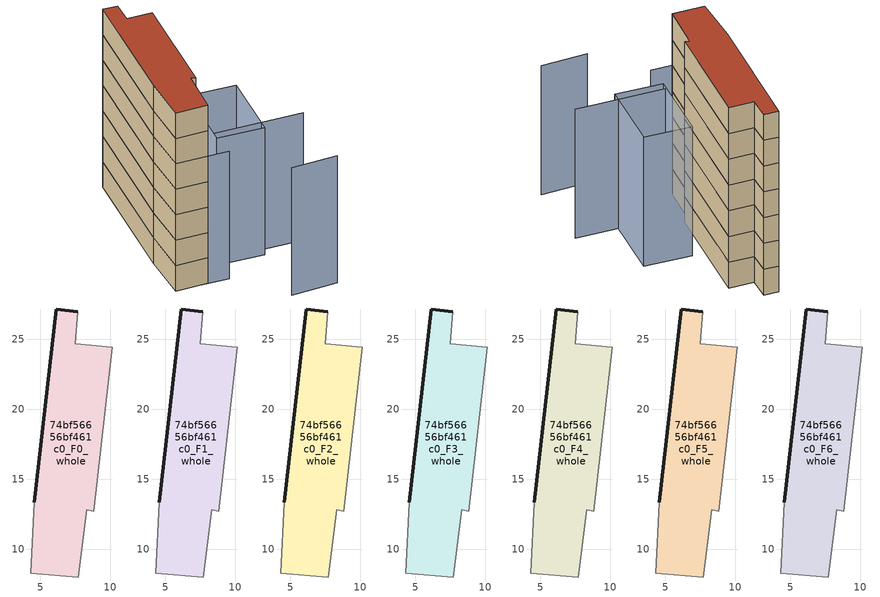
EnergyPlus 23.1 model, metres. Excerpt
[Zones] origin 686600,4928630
74bf56656bf461c0_F0_whole
 floor ground (EU_floor_Construction): 7.65,26.98 7.48,24.68 10.11,24.44 8.8,12.72 8.3,12.84 7.7,8.03 4.32,8.3 4.54,13.37 6.14,27.16 z0
 wall outside (EU_wall_Construction): 7.65,26.98 6.14,27.16 4.54,13.37 z0:3
 wall adiabatic (EU_wall_Construction): 4.54,13.37 4.32,8.3 7.7,8.03 8.3,12.84 8.8,12.72 10.11,24.44 7.48,24.68 7.65,26.98 z0:3
74bf56656bf461c0_F1_whole
 floor to 74bf56656bf461c0_F0_whole (EU_floor_Construction): 7.65,26.98 7.48,24.68 10.11,24.44 8.8,12.72 8.3,12.84 7.7,8.03 4.32,8.3 4.54,13.37 6.14,27.16 z3
 wall outside (EU_wall_Construction): 7.65,26.98 6.14,27.16 4.54,13.37 z3:6
 wall adiabatic (EU_wall_Construction): 4.54,13.37 4.32,8.3 7.7,8.03 8.3,12.84 8.8,12.72 10.11,24.44 7.48,24.68 7.65,26.98 z3:6
74bf56656bf461c0_F2_whole
 floor to 74bf56656bf461c0_F1_whole (EU_floor_Construction): 7.65,26.98 7.48,24.68 10.11,24.44 8.8,12.72 8.3,12.84 7.7,8.03 4.32,8.3 4.54,13.37 6.14,27.16 z6
 wall outside (EU_wall_Construction): 7.65,26.98 6.14,27.16 4.54,13.37 z6:9
 wall adiabatic (EU_wall_Construction): 4.54,13.37 4.32,8.3 7.7,8.03 8.3,12.84 8.8,12.72 10.11,24.44 7.48,24.68 7.65,26.98 z6:9
74bf56656bf461c0_F3_whole
 floor to 74bf56656bf461c0_F2_whole (EU_floor_Construction): 7.65,26.98 7.48,24.68 10.11,24.44 8.8,12.72 8.3,12.84 7.7,8.03 4.32,8.3 4.54,13.37 6.14,27.16 z9
 wall outside (EU_wall_Construction): 7.65,26.98 6.14,27.16 4.54,13.37 z9:12
 wall adiabatic (EU_wall_Construction): 4.54,13.37 4.32,8.3 7.7,8.03 8.3,12.84 8.8,12.72 10.11,24.44 7.48,24.68 7.65,26.98 z9:12
74bf56656bf461c0_F4_whole
 floor to 74bf56656bf461c0_F3_whole (EU_floor_Construction): 7.65,26.98 7.48,24.68 10.11,24.44 8.8,12.72 8.3,12.84 7.7,8.03 4.32,8.3 4.54,13.37 6.14,27.16 z12
 wall outside (EU_wall_Construction): 7.65,26.98 6.14,27.16 4.54,13.37 z12:15
 wall adiabatic (EU_wall_Construction): 4.54,13.37 4.32,8.3 7.7,8.03 8.3,12.84 8.8,12.72 10.11,24.44 7.48,24.68 7.65,26.98 z12:15
74bf56656bf461c0_F5_whole
 floor to 74bf56656bf461c0_F4_whole (EU_floor_Construction): 7.65,26.98 7.48,24.68 10.11,24.44 8.8,12.72 8.3,12.84 7.7,8.03 4.32,8.3 4.54,13.37 6.14,27.16 z15
 wall outside (EU_wall_Construction): 7.65,26.98 6.14,27.16 4.54,13.37 z15:18
 wall adiabatic (EU_wall_Construction): 4.54,13.37 4.32,8.3 7.7,8.03 8.3,12.84 8.8,12.72 10.11,24.44 7.48,24.68 7.65,26.98 z15:18
74bf56656bf461c0_F6_whole
 floor to 74bf56656bf461c0_F5_whole (EU_floor_Construction): 7.65,26.98 7.48,24.68 10.11,24.44 8.8,12.72 8.3,12.84 7.7,8.03 4.32,8.3 4.54,13.37 6.14,27.16 z18
 wall outside (EU_wall_Construction): 7.65,26.98 6.14,27.16 4.54,13.37 z18:21
 wall adiabatic (EU_wall_Construction): 4.54,13.37 4.32,8.3 7.7,8.03 8.3,12.84 8.8,12.72 10.11,24.44 7.48,24.68 7.65,26.98 z18:21
 roof outside (EU_roof_Construction): 7.7,8.03 8.3,12.84 8.8,12.72 10.11,24.44 7.48,24.68 7.65,26.98 6.14,27.16 4.54,13.37 4.32,8.3 z21
shading: 14,2.55 18.83,2.34 / 9.89,7.81 4.79,8.32 / 19.27,10.3 10.09,11.19 / 9.86,10.37 10.72,18.01 / 10.72,18.01 15.64,17.46 / 15.64,17.46 14.79,9.82 / 14.79,9.82 9.86,10.37 z0:15
[Building]
EU S2 Campaign: North Axis=0; Terrain=City; Solar Distribution=FullExterior
[Site:Location]
Bologna: Latitude=44.5; Longitude=11.25; Time Zone=1; Elevation=37
[SizingPeriod:WeatherFileDays]
AnnualSizingPeriod: Begin Month=1; Begin Day of Month=1; End Month=12; End Day of Month=31; Day of Week for Start Day=Monday; Use Weather File Daylight Saving Period=No; Use Weather File Rain and Snow Indicators=No
[MATERIAL]
EU_InternalMass_Material: Roughness=MediumRough; Thickness=0.1; Conductivity=1; Density=1800; Specific Heat=900; Thermal Absorptance=0.9; Solar Absorptance=0.7; Visible Absorptance=0.7
[MATERIAL:NOMASS] Roughness=MediumRough; Thermal Absorptance=0.9; Solar Absorptance=0.7; Visible Absorptance=0.7
Name | Thermal Resistance
EU_wall_NoMass | 0.905828
EU_roof_NoMass | 0.37593
EU_floor_NoMass | 0.67114
[CONSTRUCTION]
EU_wall_Construction: EU_wall_NoMass
EU_roof_Construction: EU_roof_NoMass
EU_floor_Construction: EU_floor_NoMass
EU_InternalMass_Construction: EU_InternalMass_Material
[ZONE] Type=1; Multiplier=1; Ceiling Height=autocalculate; Floor Area=autocalculate; Part of Total Floor Area=Yes
Name | Volume
74bf56656bf461c0_F0_whole | 213.87
74bf56656bf461c0_F1_whole; 74bf56656bf461c0_F2_whole; 74bf56656bf461c0_F3_whole; 74bf56656bf461c0_F4_whole; 74bf56656bf461c0_F5_whole; 74bf56656bf461c0_F6_whole | 213.871
[INTERNALMASS] Construction=EU_InternalMass_Construction; Surface Area=71.2902
Name | Zone or ZoneList
74bf56656bf461c0_F0_whole_EU_InternalMass | 74bf56656bf461c0_F0_whole
74bf56656bf461c0_F1_whole_EU_InternalMass | 74bf56656bf461c0_F1_whole
74bf56656bf461c0_F2_whole_EU_InternalMass | 74bf56656bf461c0_F2_whole
74bf56656bf461c0_F3_whole_EU_InternalMass | 74bf56656bf461c0_F3_whole
74bf56656bf461c0_F4_whole_EU_InternalMass | 74bf56656bf461c0_F4_whole
74bf56656bf461c0_F5_whole_EU_InternalMass | 74bf56656bf461c0_F5_whole
74bf56656bf461c0_F6_whole_EU_InternalMass | 74bf56656bf461c0_F6_whole
[OTHEREQUIPMENT] Fuel Type=Electricity; Design Level Calculation Method=Watts/Area; Power per Zone Floor Area=1; Fraction Latent=0; Fraction Radiant=0; Fraction Lost=0; Carbon Dioxide Generation Rate=0; EndUse Subcategory=EU_Step8_InternalGains
Name | Zone or ZoneList or Space or SpaceList | Schedule
EU_Step8_InternalGain_74bf56656bf461c0_F0_whole_f000 | 74bf56656bf461c0_F0_whole | EU_Step8_GainSchedule_74bf56656bf461c0_F0_whole_f000
EU_Step8_InternalGain_74bf56656bf461c0_F1_whole_f000 | 74bf56656bf461c0_F1_whole | EU_Step8_GainSchedule_74bf56656bf461c0_F1_whole_f000
EU_Step8_InternalGain_74bf56656bf461c0_F2_whole_f000 | 74bf56656bf461c0_F2_whole | EU_Step8_GainSchedule_74bf56656bf461c0_F2_whole_f000
EU_Step8_InternalGain_74bf56656bf461c0_F3_whole_f000 | 74bf56656bf461c0_F3_whole | EU_Step8_GainSchedule_74bf56656bf461c0_F3_whole_f000
EU_Step8_InternalGain_74bf56656bf461c0_F4_whole_f000 | 74bf56656bf461c0_F4_whole | EU_Step8_GainSchedule_74bf56656bf461c0_F4_whole_f000
EU_Step8_InternalGain_74bf56656bf461c0_F5_whole_f000 | 74bf56656bf461c0_F5_whole | EU_Step8_GainSchedule_74bf56656bf461c0_F5_whole_f000
EU_Step8_InternalGain_74bf56656bf461c0_F6_whole_f000 | 74bf56656bf461c0_F6_whole | EU_Step8_GainSchedule_74bf56656bf461c0_F6_whole_f000
[ZONEVENTILATION:DESIGNFLOWRATE] Schedule=EU_AlwaysOn; Design Flow Rate Calculation Method=AirChanges/Hour; Air Changes per Hour=0.73129; Ventilation Type=Natural; Fan Pressure Rise=0; Fan Total Efficiency=1; Constant Term Coefficient=1; Temperature Term Coefficient=0; Velocity Term Coefficient=0; Velocity Squared Term Coefficient=0; Minimum Indoor Temperature=-100; Maximum Indoor Temperature=100; Delta Temperature=-100; Minimum Outdoor Temperature=-100; Maximum Outdoor Temperature=100; Maximum Wind Speed=40
Name | Zone or ZoneList or Space or SpaceList
EU_ConstantAir_74bf56656bf461c0_F0_whole | 74bf56656bf461c0_F0_whole
EU_ConstantAir_74bf56656bf461c0_F1_whole | 74bf56656bf461c0_F1_whole
EU_ConstantAir_74bf56656bf461c0_F2_whole | 74bf56656bf461c0_F2_whole
EU_ConstantAir_74bf56656bf461c0_F3_whole | 74bf56656bf461c0_F3_whole
EU_ConstantAir_74bf56656bf461c0_F4_whole | 74bf56656bf461c0_F4_whole
EU_ConstantAir_74bf56656bf461c0_F5_whole | 74bf56656bf461c0_F5_whole
EU_ConstantAir_74bf56656bf461c0_F6_whole | 74bf56656bf461c0_F6_whole
[HVACTEMPLATE:THERMOSTAT] Constant Heating Setpoint=20; Constant Cooling Setpoint=50
EU_HeatOnly_74bf56656bf461c0_F0_whole; EU_HeatOnly_74bf56656bf461c0_F1_whole; EU_HeatOnly_74bf56656bf461c0_F2_whole; EU_HeatOnly_74bf56656bf461c0_F3_whole; EU_HeatOnly_74bf56656bf461c0_F4_whole; EU_HeatOnly_74bf56656bf461c0_F5_whole; EU_HeatOnly_74bf56656bf461c0_F6_whole
[HVACTEMPLATE:ZONE:IDEALLOADSAIRSYSTEM] System Availability Schedule=EU_AlwaysOn; Maximum Heating Supply Air Temperature=50; Minimum Cooling Supply Air Temperature=13; Maximum Heating Supply Air Humidity Ratio=0.0156; Minimum Cooling Supply Air Humidity Ratio=0.0077; Heating Limit=NoLimit; Cooling Limit=NoLimit; Heating Availability Schedule=EU_AlwaysOn; Cooling Availability Schedule=EU_CoolingOff; Dehumidification Control Type=ConstantSensibleHeatRatio; Cooling Sensible Heat Ratio=0.7; Dehumidification Setpoint=60; Humidification Control Type=None; Humidification Setpoint=30; Outdoor Air Method=None; Outdoor Air Flow Rate per Person=0.00944; Outdoor Air Flow Rate per Zone Floor Area=0; Outdoor Air Flow Rate per Zone=0; Demand Controlled Ventilation Type=None; Outdoor Air Economizer Type=NoEconomizer; Heat Recovery Type=None; Sensible Heat Recovery Effectiveness=0.7; Latent Heat Recovery Effectiveness=0.65
Name | Template Thermostat
74bf56656bf461c0_F0_whole | EU_HeatOnly_74bf56656bf461c0_F0_whole
74bf56656bf461c0_F1_whole | EU_HeatOnly_74bf56656bf461c0_F1_whole
74bf56656bf461c0_F2_whole | EU_HeatOnly_74bf56656bf461c0_F2_whole
74bf56656bf461c0_F3_whole | EU_HeatOnly_74bf56656bf461c0_F3_whole
74bf56656bf461c0_F4_whole | EU_HeatOnly_74bf56656bf461c0_F4_whole
74bf56656bf461c0_F5_whole | EU_HeatOnly_74bf56656bf461c0_F5_whole
74bf56656bf461c0_F6_whole | EU_HeatOnly_74bf56656bf461c0_F6_whole
[SIZING:ZONE] Zone Cooling Design Supply Air Temperature Input Method=SupplyAirTemperature; Zone Cooling Design Supply Air Temperature=13; Zone Heating Design Supply Air Temperature Input Method=SupplyAirTemperature; Zone Heating Design Supply Air Temperature=50; Zone Cooling Design Supply Air Humidity Ratio=0.008; Zone Heating Design Supply Air Humidity Ratio=0.008; Cooling Design Air Flow Method=DesignDay; Cooling Design Air Flow Rate=0; Cooling Minimum Air Flow per Zone Floor Area=0.000762; Cooling Minimum Air Flow=0; Cooling Minimum Air Flow Fraction=0.2; Heating Design Air Flow Method=DesignDay; Heating Design Air Flow Rate=0; Heating Maximum Air Flow per Zone Floor Area=0.002032; Heating Maximum Air Flow=0.141576; Heating Maximum Air Flow Fraction=0.3; Account for Dedicated Outdoor Air System=No; Dedicated Outdoor Air System Control Strategy=NeutralSupplyAir; Dedicated Outdoor Air Low Setpoint Temperature for Design=autosize; Dedicated Outdoor Air High Setpoint Temperature for Design=autosize; Zone Load Sizing Method=Sensible Load Only No Latent Load; Zone Latent Cooling Design Supply Air Humidity Ratio Input Method=HumidityRatioDifference; Zone Cooling Design Supply Air Humidity Ratio Difference=0.005; Zone Latent Heating Design Supply Air Humidity Ratio Input Method=HumidityRatioDifference; Zone Humidification Design Supply Air Humidity Ratio Difference=0.005
74bf56656bf461c0_F0_whole; 74bf56656bf461c0_F1_whole; 74bf56656bf461c0_F2_whole; 74bf56656bf461c0_F3_whole; 74bf56656bf461c0_F4_whole; 74bf56656bf461c0_F5_whole; 74bf56656bf461c0_F6_whole
[SCHEDULE:CONSTANT]
Name | Hourly Value
EU_AlwaysOn | 1
EU_CoolingOff | 0
[SCHEDULE:FILE] Column Number=1; Rows to Skip at Top=0; Number of Hours of Data=8760; Column Separator=Comma; Interpolate to Timestep=No; Minutes per Item=60; Adjust Schedule for Daylight Savings=Yes
Name | File
EU_Step8_GainSchedule_74bf56656bf461c0_F0_whole_f000 | ../../schedules/74bf56656bf461c0/74bf56656bf461c0_F0_whole_f000_gain.csv
EU_Step8_GainSchedule_74bf56656bf461c0_F1_whole_f000 | ../../schedules/74bf56656bf461c0/74bf56656bf461c0_F1_whole_f000_gain.csv
EU_Step8_GainSchedule_74bf56656bf461c0_F2_whole_f000 | ../../schedules/74bf56656bf461c0/74bf56656bf461c0_F2_whole_f000_gain.csv
EU_Step8_GainSchedule_74bf56656bf461c0_F3_whole_f000 | ../../schedules/74bf56656bf461c0/74bf56656bf461c0_F3_whole_f000_gain.csv
EU_Step8_GainSchedule_74bf56656bf461c0_F4_whole_f000 | ../../schedules/74bf56656bf461c0/74bf56656bf461c0_F4_whole_f000_gain.csv
EU_Step8_GainSchedule_74bf56656bf461c0_F5_whole_f000 | ../../schedules/74bf56656bf461c0/74bf56656bf461c0_F5_whole_f000_gain.csv
EU_Step8_GainSchedule_74bf56656bf461c0_F6_whole_f000 | ../../schedules/74bf56656bf461c0/74bf56656bf461c0_F6_whole_f000_gain.csv
